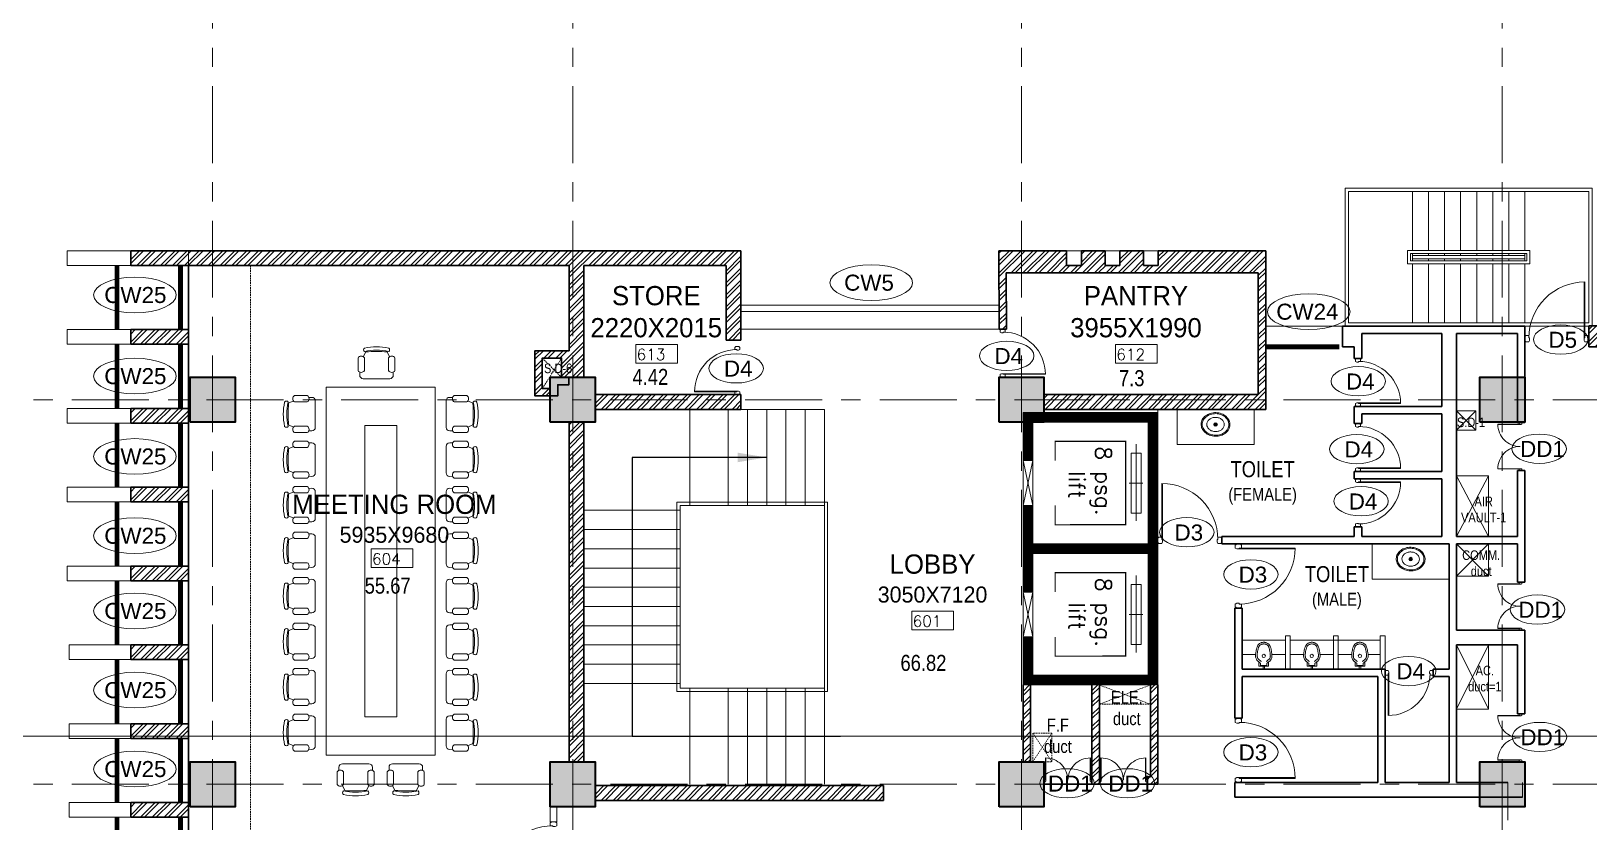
# Model space of a CAD drawing. Header units: millimetres. Extents: x 24487468 to 24959437, y -333213 to 842934.
# Drawn here: x 24725799 to 24750097, y 316038 to 328375 of the extents above; entities that cross this region are included whole.
import ezdxf

# ---------------------------------------------------------------- set-up
doc = ezdxf.new("R2010")
doc.units = ezdxf.units.MM
doc.header["$MEASUREMENT"] = 0
doc.linetypes.add('Centreline', pattern=[21, 12, -3, 3, -3])
doc.linetypes.add('DASHED2', pattern=[0.375, 0.25, -0.125])
doc.layers.get('0').update_dxf_attribs({"lineweight": 5})
for name, color, linetype, lineweight in [('A 0.13 dw', 175, 'Continuous', 5), ('A 0.13furniture', 30, 'Continuous', 0), ('A 0.13parapet partition', 32, 'Continuous', 13), ('A DW', 27, 'Continuous', 13), ('A-DIM', 155, 'Continuous', 9), ('AA-revised text', 52, 'Continuous', 9), ('AREA', 7, 'Continuous', 5), ('COLUMN', 12, 'Continuous', 40), ('D-DIM', 63, 'Continuous', 15), ('DIM', 183, 'Continuous', 5), ('Fixture', 181, 'Continuous', 9), ('furniture', 190, 'Continuous', 0), ('HACTH', 8, 'Continuous', 0), ('hatch', 9, 'Continuous', 0), ('p1 plan grid lck', 6, 'Continuous', 5), ('room number', 99, 'Continuous', 20), ('stair', 231, 'Continuous', 13), ('text', 7, 'Continuous', 15), ('TEXT ROOM', 3, 'Continuous', 15), ('wall', 53, 'Continuous', 15), ('Wall1', 37, 'Continuous', 30), ('WALL2', 4, 'Continuous', 15), ('win shutters', 140, 'Continuous', 25), ('WINDOWS', 4, 'Continuous', 9)]:
    doc.layers.add(name, color=color, linetype=linetype, lineweight=lineweight)
doc.styles.add('arial', font='times.ttf')
doc.styles.add('LABEL', font='arial.ttf', dxfattribs={"height": 18})
doc.styles.add('ordinary', font='arial.ttf')
doc.styles.add('ROMANS', font='romans__.ttf')
doc.styles.add('sansserif', font='sanss___.ttf')
doc.styles.add('Tahoma', font='technic_.ttf')
doc.dimstyles.new('DIM100', dxfattribs={"dimtxt": 300, "dimasz": 250, "dimexe": 100, "dimexo": 100, "dimgap": 150, "dimtad": 1, "dimdec": 0, "dimrnd": 5, "dimzin": 0, "dimdsep": 46, "dimtxsty": 'ROMANS', "dimblk": 'DOTSMALL', "dimcen": 0.09, "dimclrd": 256, "dimclre": 256, "dimclrt": 7, "dimadec": 0, "dimazin": 0, "dimtfac": 1, "dimtdec": 0, "dimtix": 1, "dimtofl": 0, "dimtmove": 1, "dimatfit": 3, "dimfxl": 100, "dimfxlon": 1, "dimtolj": 1, "dimtzin": 0, "dimarcsym": 0})

# ---------------------------------------------------------------- blocks, each defined once
blk = doc.blocks.new('column 350')
at = {"layer": 'COLUMN', "ltscale": 100}
h = blk.add_hatch(color=256, dxfattribs=at)
h.dxf.hatch_style = 1
h.paths.add_polyline_path([(1327.5, 1037.5), (627.5, 1037.5), (627.5, 337.5), (1327.5, 337.5)])
blk.add_lwpolyline([(627.5, 1037.5), (1327.5, 1037.5), (1327.5, 337.5), (627.5, 337.5)], close=True, dxfattribs=at)
blk = doc.blocks.new('_DotSmall')
at = {"color": 0, "linetype": 'ByBlock', "const_width": 0.5}
blk.add_lwpolyline([(-0.0625, 0, 1), (0.0625, 0, 1)], format="xyb", close=True, dxfattribs=at)
blk = doc.blocks.new('fdfsdf')
at = {"layer": 'D-DIM', "linetype": 'Continuous', "ltscale": 1000, "const_width": 150}
blk.add_lwpolyline([(942, 1688), (1617, 1688), (1617, -262), (-433, -262), (-433, 1688), (242, 1688)], dxfattribs=at)
at = {"layer": 'hatch'}
for p, q in [((1059, 0), (123, 0)), ((591, -107), (591, 109))]:
    blk.add_line(p, q, dxfattribs=at)
at = {"layer": 'WALL2'}
for p, q in [((123, 0), (0, 0)), ((1199, 0), (1059, 0))]:
    blk.add_line(p, q, dxfattribs=at)
at = {"layer": 'WALL2', "linetype": 'Continuous', "ltscale": 1000, "const_width": 20}
blk.add_lwpolyline([(242, 1263), (-58, 1263), (-58, 163), (1242, 163), (1242, 1263), (942, 1263)], dxfattribs=at)
at = {"layer": 'WALL2'}
blk.add_lwpolyline([(1059, -76), (123, -76), (123, 76), (1059, 76)], close=True, dxfattribs=at)
blk = doc.blocks.new('fewe')
at = {"layer": 'A DW', "ltscale": 1000}
for p, q in [((750, 1950), (1450, 2100)), ((750, 2100), (1450, 1950)), ((750, 2100), (1450, 2100)), ((1450, 1950), (750, 1950))]:
    blk.add_line(p, q, dxfattribs=at)
at = {"layer": 'D-DIM', "linetype": 'Continuous', "ltscale": 1000}
for points in [[(750, 1950), (750, 2100), (0, 2100), (0, 0), (2200, 0), (2200, 2100), (1450, 2100), (1450, 1950)], [(750, 1950), (150, 1950), (150, 150), (2050, 150), (2050, 1950), (1450, 1950)]]:
    blk.add_lwpolyline(points, dxfattribs=at)
at = {"layer": 'D-DIM', "linetype": 'Continuous'}
blk.add_blockref('fdfsdf', (508, 337), dxfattribs=at)
at = {"layer": 'AA-revised text', "ltscale": 1000, "insert": (1713, 720), "char_height": 250, "width": 1259.28, "attachment_point": 1, "rotation": 180, "style": 'sansserif'}
blk.add_mtext('\\pi40.354;{\\Fromans|c0;8 psg.\\P\\pi427.26;lift}', dxfattribs=at)
blk = doc.blocks.new('S')
at = {"layer": 'stair', "extrusion": (0, 0, -1), "xscale": -1, "zscale": -1, "rotation": 270.0000000800413}
for p in [(-19800978, -159842), (-19800978, -161892)]:
    blk.add_blockref('fewe', p, dxfattribs=at)
blk = doc.blocks.new('Door1000-flat-3')
at = {"layer": 'A 0.13 dw'}
for p, q in [((-38, 0), (-38, -12)), ((38, 0), (-38, 0)), ((-38, -12), (-50, -12)), ((-50, -12), (-50, -63)), ((-50, -63), (-25, -75)), ((-25, -75), (12, -75)), ((12, -75), (12, -63)), ((12, -63), (50, -63)), ((38, -12), (38, 0)), ((50, -12), (38, -12)), ((50, -63), (50, -12)), ((-50, -937), (-25, -925)), ((-50, -988), (-50, -937)), ((-25, -925), (12, -925)), ((12, -925), (12, -937)), ((12, -925), (886, -925)), ((12, -937), (50, -937)), ((12, -937), (886, -937)), ((50, -937), (50, -988)), ((-38, -988), (-50, -988)), ((-38, -1000), (-38, -988)), ((38, -1000), (-38, -1000)), ((50, -988), (38, -988)), ((38, -988), (38, -1000))]:
    blk.add_line(p, q, dxfattribs=at)
blk.add_lwpolyline([(886, -937), (886, -937, 0.414214), (12, -63)], format="xyb", dxfattribs=at)
blk = doc.blocks.new('URINAL-flat-2-flat-1')
at = {"layer": 'Fixture'}
for p, q in [((34889, -102468), (34850, -102468)), ((34850, -102492), (34889, -102492)), ((34898, -102606), (34898, -102366))]:
    blk.add_line(p, q, dxfattribs=at)
for points in [[(34803, -102431, 0.015307), (34788, -102408, 0.030235), (34770, -102387, 0.085356), (34740, -102364, 0.063817), (34717, -102355, 0.036492), (34698, -102352, 0.026744), (34678, -102352, 0.018274), (34658, -102353, 0.011125), (34636, -102356, 0.014084), (34600, -102362, 0.025138), (34565, -102370, 0.031939), (34540, -102380, 0.032616), (34523, -102389, 0.107254), (34494, -102415, 0.068619), (34485, -102434, 0.025503), (34482, -102447, 0.015887), (34479, -102459, 0.009468), (34476, -102479)], [(34803, -102528, -0.015299), (34787, -102551, -0.030229), (34770, -102572, -0.085355), (34740, -102595, -0.063823), (34717, -102604, -0.036496), (34698, -102607, -0.026747), (34678, -102607, -0.018276), (34657, -102606, -0.011126), (34636, -102603, -0.014084), (34600, -102597, -0.025138), (34565, -102589, -0.031939), (34540, -102579, -0.032616), (34523, -102570, -0.107254), (34494, -102543, -0.068619), (34485, -102524, -0.025503), (34482, -102512, -0.015887), (34479, -102499, -0.009468), (34476, -102479)], [(34777, -102444, 0.008503), (34763, -102422, 0.017924), (34752, -102408, 0.030377), (34741, -102396, 0.126288), (34715, -102381, 0.028405), (34706, -102379, 0.02339), (34696, -102377, 0.02717), (34679, -102377, 0.018325), (34660, -102378, 0.011123), (34640, -102380, 0.018446), (34598, -102387, 0.021502), (34573, -102394, 0.022313), (34555, -102400, 0.029677), (34540, -102407, 0.038753), (34528, -102415, 0.155552), (34509, -102442, 0.025477), (34506, -102452, 0.015887), (34504, -102463, 0.009489), (34501, -102482)], [(34777, -102515, -0.008503), (34762, -102537, -0.017924), (34752, -102551, -0.030377), (34741, -102563, -0.126288), (34715, -102578, -0.028405), (34706, -102580, -0.02339), (34696, -102582, -0.02717), (34679, -102582, -0.018325), (34660, -102581, -0.011123), (34640, -102579, -0.018446), (34598, -102571, -0.021502), (34573, -102565, -0.022313), (34555, -102559, -0.029677), (34540, -102552, -0.038753), (34528, -102543, -0.155552), (34509, -102516, -0.025477), (34506, -102507, -0.015887), (34504, -102495, -0.009489), (34501, -102476)]]:
    blk.add_lwpolyline(points, format="xyb", dxfattribs=at)
for points in [[(34786, -102405), (34850, -102405), (34850, -102555), (34785, -102555)], [(34803, -102431), (34839, -102431), (34839, -102528), (34803, -102528)]]:
    blk.add_lwpolyline(points, dxfattribs=at)
blk.add_circle((34690, -102479), 25.6, dxfattribs=at)
blk = doc.blocks.new('eg e-flat-1')
at = {"layer": 'Fixture'}
for p, q in [((-349, 195), (-349, -355)), ((851, 195), (851, -355)), ((269, -41), (232, -41)), ((251, -59), (251, -22)), ((851, -355), (-349, -355))]:
    blk.add_line(p, q, dxfattribs=at)
at = {"layer": 'Fixture', "linetype": 'Continuous'}
for points in [[(475, -48, 0.117634), (461, 21, 0.104469), (414, 84, 0.090016), (344, 126, 0.08192), (256, 144, 0.08192), (168, 132, 0.090016), (96, 95, 0.104469), (44, 35, 0.117634), (26, -33, 0.117634), (40, -102, 0.104469), (87, -166, 0.090016), (157, -207, 0.08192), (245, -225, 0.08192), (333, -213, 0.090016), (405, -176, 0.104469), (457, -116, 0.117634)], [(458, -44, 0.118622), (444, 19, 0.104678), (399, 76, 0.089562), (334, 113, 0.081185), (253, 128, 0.081185), (171, 116, 0.089562), (106, 80, 0.104678), (59, 25, 0.118622), (43, -38, 0.118622), (57, -100, 0.104678), (102, -157, 0.089562), (167, -194, 0.081185), (248, -209, 0.081185), (330, -197, 0.089562), (396, -162, 0.104678), (442, -106, 0.118622)], [(387, -42, 0.118283), (377, -1, 0.104607), (348, 37, 0.089718), (305, 61, 0.081436), (252, 70, 0.081436), (198, 62, 0.089718), (155, 39, 0.104607), (124, 2, 0.118283), (114, -39, 0.118283), (124, -80, 0.104607), (153, -118, 0.089718), (196, -142, 0.081436), (249, -152, 0.081436), (303, -143, 0.089718), (346, -120, 0.104607), (377, -83, 0.118283)]]:
    blk.add_lwpolyline(points, format="xyb", close=True, dxfattribs=at)
at = {"layer": 'Fixture'}
for radius in [27.6, 18.4]:
    blk.add_circle((251, -41), radius, dxfattribs=at)
blk = doc.blocks.new('md1')
at = {"layer": 'A 0.13 dw'}
for p, q in [((-924, 1799), (-936, 1799)), ((-936, 1799), (-936, 1748)), ((-936, 1748), (-911, 1736)), ((-924, 1811), (-924, 1799)), ((-848, 1811), (-924, 1811)), ((-911, 1736), (-874, 1736)), ((-874, 1736), (-874, 1748)), ((-874, 1748), (-836, 1748)), ((-874, 1748), (0, 1748)), ((-874, 1736), (0, 1736)), ((-848, 1799), (-848, 1811)), ((-836, 1799), (-848, 1799)), ((-836, 1748), (-836, 1799)), ((-936, 0), (-911, 12)), ((-936, -51), (-936, 0)), ((-911, 12), (-874, 12)), ((-874, 12), (-874, 0)), ((-874, 12), (0, 12)), ((-874, 0), (-836, 0)), ((-874, 0), (0, 0)), ((-836, 0), (-836, -51)), ((-924, -51), (-936, -51)), ((-924, -63), (-924, -51)), ((-848, -63), (-924, -63)), ((-836, -51), (-848, -51)), ((-848, -51), (-848, -63))]:
    blk.add_line(p, q, dxfattribs=at)
for points in [[(0, 1748), (0, 1748, -0.414214), (-874, 874)], [(0, 0), (0, 0, 0.414214), (-874, 874)]]:
    blk.add_lwpolyline(points, format="xyb", dxfattribs=at)
blk = doc.blocks.new('tiolet2')
at = {"ltscale": 100}
for p, q in [((-464, -320), (-464, -908)), ((-234, -550), (-234, -320))]:
    blk.add_line(p, q, dxfattribs=at)
at = {"layer": 'A 0.13parapet partition', "linetype": 'Continuous', "extrusion": (7.45024e-07, -7.45024e-07, 1)}
for p, q in [((-3934, 1445), (-3934, 1969, 0)), ((-3934, 1969, 0), (-3859, 1969, 0)), ((-3859, 1445, 0), (-3859, 1969, 0)), ((-3184, 1445, 0), (-3184, 1969, 0)), ((-3184, 1969, 0), (-3109, 1969, 0)), ((-3109, 1445, 0), (-3109, 1969, 0)), ((-2454, 1445, 0), (-2454, 1969, 0)), ((-2454, 1969, 0), (-2379, 1969, 0)), ((-2379, 1445, 0), (-2379, 1969, 0))]:
    blk.add_line(p, q, dxfattribs=at)
at = {"layer": 'Fixture', "extrusion": (7.45024e-07, -7.45024e-07, 1)}
for p, q in [((-4609, 1899, 0), (-3934, 1899, 0)), ((-3859, 1899, 0), (-2984, 1899, 0)), ((-3109, 1899, 0), (-2454, 1899, 0)), ((-4144, 1674, 0), (-3934, 1674, 0)), ((-3394, 1674, 0), (-3184, 1674, 0)), ((-2644, 1674, 0), (-2454, 1674, 0))]:
    blk.add_line(p, q, dxfattribs=at)
at = {"layer": 'Fixture', "extrusion": (-7.45024e-07, -7.45024e-07, 1)}
for p, q in [((-4399, 1674, 0), (-4610, 1674, 0)), ((-3649, 1674, 0), (-3860, 1674, 0)), ((-2899, 1674, 0), (-3110, 1674, 0))]:
    blk.add_line(p, q, dxfattribs=at)
at = {"layer": 'HACTH', "ltscale": 100}
for p, q in [((-964, 5175), (-1264, 5475)), ((-1264, 5175), (-964, 5475)), ((-964, 5475), (-1264, 5475)), ((-964, 5475), (-964, 5175)), ((-1264, 5175), (-964, 5175)), ((-764, 4462), (-1264, 4462)), ((-1264, 4462), (-764, 3515)), ((-1264, 3515), (-764, 4462)), ((-764, 4462), (-764, 3515)), ((-1264, 3400), (-764, 2900)), ((-1264, 2900), (-764, 3400)), ((-764, 3400), (-764, 2900)), ((-1264, 2900), (-764, 2900)), ((-764, 825), (-1264, 1825)), ((-1264, 825), (-764, 1825)), ((-764, 1825), (-764, 825)), ((-764, 825), (-1264, 825))]:
    blk.add_line(p, q, dxfattribs=at)
at = {"layer": 'hatch', "ltscale": 100}
blk.add_line((-464, -320), (-464, -550), dxfattribs=at)
at = {"layer": 'Wall1', "ltscale": 100}
for p, q in [((-3041, 6475), (-3041, 6800)), ((-3041, 6800), (-200, 6800)), ((-2744, 6685), (-2744, 6295)), ((-1494, 6685), (-2744, 6685)), ((-1494, 6685), (-1494, 5545)), ((-315, 6685), (-1264, 6685)), ((-1264, 6685), (-1264, 3515)), ((-315, 5295), (-315, 6685)), ((-200, 5295), (-200, 6800)), ((-3041, 6475), (-2976, 6475)), ((-3041, 6475), (-2859, 6475)), ((-2859, 6475), (-2859, 6295)), ((-2859, 6295), (-2744, 6295)), ((-1264, 5650), (-1264, 3520)), ((-2859, 5545), (-2859, 5280)), ((-1494, 5545), (-2859, 5545)), ((-2744, 5430), (-2744, 5280)), ((-1494, 5430), (-2744, 5430)), ((-1494, 5430), (-1494, 4530)), ((-2859, 5280), (-2744, 5280)), ((-200, 5295), (-315, 5295)), ((-2859, 4530), (-2859, 4415)), ((-2859, 4530), (-1494, 4530)), ((-2859, 4415), (-1494, 4415)), ((-1494, 4415), (-1494, 3515)), ((-315, 3515), (-315, 4545)), ((-200, 4545), (-315, 4545)), ((-200, 3400), (-200, 4545)), ((-2859, 3665), (-2859, 3515)), ((-2744, 3665), (-2859, 3665)), ((-2744, 3665), (-2744, 3515)), ((-4924, 3515), (-2859, 3515)), ((-4924, 3515), (-4924, 3400)), ((-2744, 3515), (-1494, 3515)), ((-1264, 3515), (-1079, 3515)), ((-1164, 3515), (-315, 3515)), ((-200, 2805), (-200, 3405)), ((-4924, 3400), (-1379, 3400)), ((-1379, 3400), (-1379, 1445)), ((-1264, 3400), (-1264, 2055)), ((-1264, 3400), (-315, 3400)), ((-1264, 3400), (-1079, 3400)), ((-1264, 3290), (-1264, 2055)), ((-1164, 3400), (-315, 3400)), ((-315, 2805), (-315, 3400)), ((-200, 2805), (-315, 2805)), ((-4724, 680), (-4724, 2400)), ((-4609, 2400), (-4724, 2400)), ((-4609, 1445), (-4609, 2400)), ((-200, 2055), (-1264, 2055)), ((-200, 2055), (-1264, 2055)), ((-200, 750), (-200, 2055)), ((-1264, 1825), (-1264, -320)), ((-315, 1825), (-1264, 1825)), ((-315, 750), (-315, 1825)), ((-4609, 1445), (-2379, 1445)), ((-4609, 680), (-4609, 1330)), ((-4609, 1330), (-2494, 1330)), ((-2494, -320), (-2494, 1330)), ((-2379, 1445), (-2379, -320)), ((-2379, -320), (-2379, 1295)), ((-1629, 1445), (-1379, 1445)), ((-1629, 1330), (-1629, 1445)), ((-1629, 1330), (-1379, 1330)), ((-1379, 1330), (-1379, -320)), ((-200, 750), (-315, 750)), ((-4609, 680), (-4724, 680)), ((-4724, -320), (-4724, -550)), ((-2494, -320), (-4724, -320)), ((-1379, -320), (-2379, -320)), ((-464, -320), (-1264, -320)), ((-234, -550), (-4724, -550))]:
    blk.add_line(p, q, dxfattribs=at)
at = {"layer": 'A 0.13 dw', "xscale": 0.7499724901504649, "yscale": 0.7499724901504649, "zscale": 0.7499724901504649}
for p in [(-2802, 6295), (-2802, 5280)]:
    blk.add_blockref('Door1000-flat-3', p, dxfattribs=at)
at = {"layer": 'A 0.13 dw', "yscale": 0.7499724901504649, "zscale": 0.7499724901504649}
for p, xscale, rotation in [((-2802, 3665), -0.7499724901504649, 180), ((-1629, 1388), 0.7499724901504649, 270)]:
    blk.add_blockref('Door1000-flat-3', p, dxfattribs=dict(at, xscale=xscale, rotation=rotation))
at = {"layer": 'A 0.13 dw', "xscale": -1}
for p, rotation in [((-4924, 3458), 270), ((-4666, 2400), 180)]:
    blk.add_blockref('Door1000-flat-3', p, dxfattribs=dict(at, rotation=rotation))
at = {"layer": 'A 0.13 dw'}
blk.add_blockref('Door1000-flat-3', (-4666, 680), dxfattribs=at)
at = {"layer": 'Fixture', "extrusion": (7.45024e-07, -7.45024e-07, 1), "xscale": -1, "rotation": 89.99999733613608}
for p in [(-106751, 36343, 0), (-106001, 36343, 0), (-105251, 36343, 0)]:
    blk.add_blockref('URINAL-flat-2-flat-1', p, dxfattribs=at)
at = {"layer": 'wall'}
for p in [(-5274, 5305), (-2230, 3205)]:
    blk.add_blockref('eg e-flat-1', p, dxfattribs=at)
at = {"layer": 'WALL2', "xscale": -0.4001994771859112, "yscale": 0.4001994771859112, "zscale": 0.4001994771859112}
blk.add_blockref('md1', (-622, 4570), dxfattribs=at)
at = {"layer": 'WALL2', "xscale": 0.4001994771859112, "yscale": 0.4001994771859112, "zscale": 0.4001994771859112, "rotation": 180}
for p in [(-622, 2780), (-622, 725)]:
    blk.add_blockref('md1', p, dxfattribs=at)
at = {"layer": 'text', "attachment_point": 2, "style": 'LABEL'}
for s, insert, char_height, width in [('\\pi-450,l600,t600;{\\fTechnic|b0|i0|c2|p2; S.D-1}', (-1137, 5373), 150, 4499.81), ('{\\fTechnic|b0|i0|c2|p2;TOILET\\P\\H0.8x;(FEMALE)}', (-4289, 4692), 250, 5130.9), ('\\pi-450,l600,t600;{\\fTechnic|b0|i0|c2|p2;AIR \\PVAULT-1}', (-916, 4139), 150, 4499.81), ('\\pi-450,l600,t600;{\\fTechnic|b0|i0|c2|p2;COMM.\\Pduct}', (-955, 3300), 150, 4499.81), ('{\\fTechnic|b0|i0|c2|p2;TOILET\\P\\H0.8x;(MALE)}', (-3130, 3055), 250, 5990.03), ('\\pi-450,l600,t600;{\\fTechnic|b0|i0|c2|p2;AC.\\Pduct=1}', (-898, 1500), 150, 4499.81)]:
    blk.add_mtext(s, dxfattribs=dict(at, insert=insert, char_height=char_height, width=width))
blk = doc.blocks.new('SEC')
at = {"layer": 'HACTH', "ltscale": 100}
for points in [[(-25663, 0), (-60348, 0), (-60348, 3449), (-59923, 2854)], [(-34685, 0), (0, 0), (0, 3449), (-425, 2854)]]:
    blk.add_lwpolyline(points, dxfattribs=at)
blk = doc.blocks.new('*U36')
at = {"layer": 'room number'}
blk.add_lwpolyline([(46, 40), (46, 240), (491, 240), (491, 40)], close=True, dxfattribs=at)
at = {"layer": 'room number', "style": 'ROMANS'}
blk.add_attdef('ROOM_NUM', (53, 73), '', height=120, dxfattribs=at)
blk = doc.blocks.new('EEXIT')
at = {"layer": 'WINDOWS', "lineweight": 0}
for p, q in [((0, 4581), (-2150, 4581)), ((-2150, 4581), (-2150, 2781)), ((-50, 4531), (-2100, 4531)), ((-2100, 4531), (-2100, 2753)), ((-2100, 4531), (-1180, 4531)), ((-50, 4531), (-50, 2781)), ((0, 4581), (0, 2753)), ((-2100, 3531), (-1180, 3531)), ((-1180, 3611), (-1180, 1700)), ((-1180, 3611), (-970, 3611)), ((-1130, 3561), (-1130, 1750)), ((-1130, 3561), (-1020, 3561)), ((-1130, 3531), (-1020, 3531)), ((-1100, 3531), (-1100, 1781)), ((-1050, 3531), (-1050, 1781)), ((-1020, 3561), (-1020, 1750)), ((-970, 3611), (-970, 1700)), ((-970, 3531), (-50, 3531)), ((-2100, 3281), (-1180, 3281)), ((-1130, 3281), (-1100, 3281)), ((-1050, 3281), (-1020, 3281)), ((-970, 3281), (-50, 3281)), ((-2100, 3031), (-1180, 3031)), ((-1130, 3031), (-1100, 3031)), ((-1050, 3031), (-1020, 3031)), ((-970, 3031), (-50, 3031)), ((-2150, 2781), (-2150, 731)), ((-2100, 2781), (-1180, 2781)), ((-2100, 2753), (-2100, 781)), ((-1130, 2781), (-1100, 2781)), ((-1050, 2781), (-1020, 2781)), ((-970, 2781), (-50, 2781)), ((-50, 2781), (-50, 781)), ((0, 2753), (0, 731)), ((-2100, 2531), (-1180, 2531)), ((-1130, 2531), (-1100, 2531)), ((-1050, 2531), (-1020, 2531)), ((-970, 2531), (-50, 2531)), ((-2100, 2281), (-1180, 2281)), ((-1130, 2281), (-1100, 2281)), ((-1050, 2281), (-1020, 2281)), ((-970, 2281), (-50, 2281)), ((-2100, 2031), (-1180, 2031)), ((-1130, 2031), (-1100, 2031)), ((-1050, 2031), (-1020, 2031)), ((-970, 2031), (-50, 2031)), ((-2100, 1781), (-1180, 1781)), ((-1020, 1781), (-1130, 1781)), ((-1020, 1750), (-1130, 1750)), ((-1050, 1781), (-1020, 1781)), ((-970, 1781), (-50, 1781)), ((-970, 1700), (-1180, 1700)), ((0, 731), (-2150, 731)), ((-2100, 781), (-1180, 781)), ((-50, 781), (-2100, 781))]:
    blk.add_line(p, q, dxfattribs=at)
blk = doc.blocks.new('CHAIR')
at = {"layer": 'furniture'}
for p, q in [((-125.8345, 288.42275), (-323.8345, 288.42275)), ((-55.80025, 261.63225), (-102.37975, 260.26275)), ((-340.23825, 204.70725), (-416.878, 168.3055)), ((-340.23825, 204.70725), (-340.23825, 204.70725)), ((-323.8345, 189.42275), (-125.8345, 189.42275)), ((0, -207.218), (0, 207.218)), ((-416.73775, -168.38525), (-341.20075, -206.0795)), ((-323.8345, -189.42275), (-125.8345, -189.42275)), ((-125.8345, -288.42275), (-323.8345, -288.42275)), ((-55.80025, -261.635), (-102.37975, -260.2655))]:
    blk.add_line(p, q, dxfattribs=at)
for centre, radius, start, end in [((-293.029, 238.92275), 58.30297, 121.895319998, 238.104699994), ((-156.63175, 238.92275), 58.29827, 301.887899999, 58.112100001), ((-53.74875, 207.91925), 53.75252, 359.252000001, 92.186765001), ((385.48675, 0.84425), 884.73055, 167.602120001, 192.397899996), ((-451.11275, 172.04275), 33.28515, 34.290200006, 145.709770002), ((440.48675, 0.84425), 884.73055, 167.602120001, 192.397899996), ((1661.72875, 0.8415), 2085.3437, 175.393880003, 184.654689996), ((-451.11275, -170.35425), 33.2857, 214.291599999, 325.708400001), ((-293.029, -238.92275), 58.30297, 121.895319998, 238.104699994), ((-156.63175, -238.92275), 58.2983, 301.887899999, 58.112100001), ((-53.74875, -207.922), 53.75285, 267.813599999, 0.747999999)]:
    blk.add_arc(centre, radius, start, end, dxfattribs=at)
blk = doc.blocks.new('meeting table')
at = {"layer": 'furniture'}
for p, q in [((-5144, 1700), (-600, 1700)), ((-5144, 1100), (-600, 1100)), ((-5144, 1100), (-5144, 600)), ((-600, 1100), (-600, 600)), ((-5144, 600), (-600, 600)), ((-5144, 0), (-600, 0))]:
    blk.add_line(p, q, dxfattribs=at)
blk.add_lwpolyline([(0, 1700), (0, 0), (-5744, 0), (-5744, 1700)], close=True, dxfattribs=at)
at = {"layer": 'A 0.13furniture'}
for p, rotation in [((-5323, 1870), 270), ((-4614, 1870), 270), ((-4613, 1870), 270), ((-3904, 1870), 270), ((-3194, 1870), 270), ((-2484, 1870), 270), ((-1774, 1870), 270), ((-1064, 1870), 270), ((-354, 1870), 270), ((132, 459), 180)]:
    blk.add_blockref('CHAIR', p, dxfattribs=dict(at, rotation=rotation))
at = {"layer": 'A 0.13furniture', "xscale": -1}
blk.add_blockref('CHAIR', (132, 1241), dxfattribs=at)
at = {"layer": 'A 0.13furniture'}
blk.add_blockref('CHAIR', (-5876, 784), dxfattribs=at)
at = {"layer": 'A 0.13furniture', "xscale": -1, "rotation": 270}
for p in [(-5323, -170), (-4614, -170), (-4613, -170), (-3904, -170), (-3194, -170), (-2484, -170), (-1774, -170), (-1064, -170), (-354, -170)]:
    blk.add_blockref('CHAIR', p, dxfattribs=at)

msp = doc.modelspace()

# ---------------------------------------------------------------- hatches: boundary and pattern name
at = {"layer": 'hatch', "ltscale": 100}
h = msp.add_hatch(dxfattribs=at)
h.set_pattern_fill('ANSI32', color=256, scale=350)
h.set_pattern_definition([(45, (24732112.53, 323816), (-92.8078, 92.8078), []), (45, (24732174.4, 323816), (-92.8078, 92.8078), [])])
h.paths.add_polyline_path([(24736871.1, 324948.5), (24727353.9, 324948.5), (24727353.9, 324718.5), (24734192.2, 324718.5), (24734192.2, 323388.5), (24733655.9, 323388.5), (24733657.4, 322683.5), (24733897.2, 322683.5), (24733897.2, 322798.5), (24733772.2, 322798.5), (24733771.1, 323273.5), (24734073.1, 323273.5), (24734073.1, 322973.5), (24734422.2, 322973.5), (24734422.2, 324718.5), (24736641.1, 324718.5), (24736641.1, 323553.5), (24736871.1, 323553.5)])
h = msp.add_hatch(dxfattribs=at)
h.set_pattern_fill('ANSI32', color=256, scale=350)
h.set_pattern_definition([(45, (24742975.59, 323711), (-92.808, 92.808), []), (45, (24743037.46, 323711), (-92.808, 92.808), [])])
h.paths.add_polyline_path([(24741951.1, 324948.5), (24740895.1, 324948.5), (24740896.1, 323726), (24741010.7, 323726), (24741010.2, 324603.5), (24744941.1, 324603.5), (24744941.1, 322703.5), (24741597.2, 322703.5), (24741597.2, 322473.5), (24745056.1, 322473.5), (24745056.1, 324948.5), (24743381.1, 324948.5), (24743381.1, 324718.5), (24743151.1, 324718.5), (24743151.1, 324948.5), (24742781.1, 324948.5), (24742781.1, 324718.5), (24742551.1, 324718.5), (24742551.1, 324948.5), (24742181.1, 324948.5), (24742181.1, 324718.5), (24741951.1, 324718.5)])
h = msp.add_hatch(dxfattribs=at)
h.set_pattern_fill('ANSI32', color=256, scale=350)
h.set_pattern_definition([(45, (24727804.23, 323603.5), (-92.808, 92.808), []), (45, (24727866.1, 323603.5), (-92.808, 92.808), [])])
h.paths.add_polyline_path([(24728254.5, 323718.5), (24727353.9, 323718.5), (24727353.9, 323488.5), (24728254.5, 323488.5)])
h = msp.add_hatch(dxfattribs=at)
h.set_pattern_fill('ANSI32', color=256, scale=350)
h.set_pattern_definition([(45, (24750359.19, 323610.69), (-92.81, 92.81), []), (45, (24750421.06, 323610.69), (-92.81, 92.81), [])])
h.paths.add_polyline_path([(24750621.7, 323778.4), (24750096.7, 323778.4), (24750096.7, 323448.4), (24750621.7, 323448.4)])
h = msp.add_hatch(dxfattribs=at)
h.set_pattern_fill('ANSI32', color=256, scale=350)
h.set_pattern_definition([(45, (24735734.14, 322588.5), (-92.808, 92.808), []), (45, (24735796.02, 322588.5), (-92.808, 92.808), [])])
h.paths.add_polyline_path([(24736871.1, 322703.5), (24734597.2, 322703.5), (24734597.2, 322473.5), (24736871.1, 322473.5)])
h = msp.add_hatch(dxfattribs=at)
h.set_pattern_fill('ANSI32', color=256, scale=350)
h.set_pattern_definition([(45, (24727804.23, 322373.5), (-92.808, 92.808), []), (45, (24727866.1, 322373.5), (-92.808, 92.808), [])])
h.paths.add_polyline_path([(24728254.5, 322488.5), (24727353.9, 322488.5), (24727353.9, 322258.5), (24728254.5, 322258.5)])
h = msp.add_hatch(dxfattribs=at)
h.set_pattern_fill('ANSI32', color=256, scale=350)
h.set_pattern_definition([(45, (24734307.17, 319623.5), (-92.808, 92.808), []), (45, (24734369.04, 319623.5), (-92.808, 92.808), [])])
h.paths.add_polyline_path([(24734422.2, 322273.5), (24734192.2, 322273.5), (24734192.2, 316973.5), (24734422.2, 316973.5)])
h = msp.add_hatch(dxfattribs=at)
h.set_pattern_fill('ANSI32', color=256, scale=350)
h.set_pattern_definition([(45, (24727804.23, 321143.5), (-92.808, 92.808), []), (45, (24727866.1, 321143.5), (-92.808, 92.808), [])])
h.paths.add_polyline_path([(24728254.5, 321258.5), (24727353.9, 321258.5), (24727353.9, 321028.5), (24728254.5, 321028.5)])
h = msp.add_hatch(dxfattribs=at)
h.set_pattern_fill('ANSI32', color=256, scale=350)
h.set_pattern_definition([(45, (24727804.23, 319913.5), (-92.808, 92.808), []), (45, (24727866.1, 319913.5), (-92.808, 92.808), [])])
h.paths.add_polyline_path([(24728254.5, 320028.5), (24727353.9, 320028.5), (24727353.9, 319798.5), (24728254.5, 319798.5)])
h = msp.add_hatch(dxfattribs=at)
h.set_pattern_fill('ANSI32', color=256, scale=350)
h.set_pattern_definition([(45, (24727804.23, 318683.5), (-92.808, 92.808), []), (45, (24727866.1, 318683.5), (-92.808, 92.808), [])])
h.paths.add_polyline_path([(24728254.5, 318798.5), (24727353.9, 318798.5), (24727353.9, 318568.5), (24728254.5, 318568.5)])
h = msp.add_hatch(dxfattribs=at)
h.set_pattern_fill('ANSI32', color=256, scale=350)
h.set_pattern_definition([(45, (24741330.2, 317573.5), (-92.808, 92.808), []), (45, (24741392.07, 317573.5), (-92.808, 92.808), [])])
h.paths.add_polyline_path([(24741387.7, 318173.5), (24741272.7, 318173.5), (24741272.7, 316973.5), (24741387.7, 316973.5)])
h = msp.add_hatch(dxfattribs=at)
h.set_pattern_fill('ANSI32', color=256, scale=350)
h.set_pattern_definition([(45, (24742404.14, 317398.5), (-92.808, 92.808), []), (45, (24742466.02, 317398.5), (-92.808, 92.808), [])])
h.paths.add_polyline_path([(24742461.6, 318173.5), (24742346.6, 318173.5), (24742346.6, 316623.5), (24742461.6, 316623.5)])
h = msp.add_hatch(dxfattribs=at)
h.set_pattern_fill('ANSI32', color=256, scale=350)
h.set_pattern_definition([(45, (24743292.17, 317398.5), (-92.808, 92.808), []), (45, (24743354.04, 317398.5), (-92.808, 92.808), [])])
h.paths.add_polyline_path([(24743372.7, 318173.5), (24743257.7, 318173.5), (24743257.7, 316738.5), (24743211.6, 316738.5), (24743211.6, 316623.5), (24743372.7, 316623.5)])
h = msp.add_hatch(dxfattribs=at)
h.set_pattern_fill('ANSI32', color=256, scale=350)
h.set_pattern_definition([(45, (24727804.23, 317453.5), (-92.808, 92.808), []), (45, (24727866.1, 317453.5), (-92.808, 92.808), [])])
h.paths.add_polyline_path([(24728254.5, 317568.5), (24727353.9, 317568.5), (24727353.9, 317338.5), (24728254.5, 317338.5)])
h = msp.add_hatch(dxfattribs=at)
h.set_pattern_fill('ANSI32', color=256, scale=350)
h.set_pattern_definition([(45, (24736846.64, 316488.5), (-92.808, 92.808), []), (45, (24736908.52, 316488.5), (-92.808, 92.808), [])])
h.paths.add_polyline_path([(24739096.6, 316603.5), (24734596.6, 316603.5), (24734596.6, 316373.5), (24739096.6, 316373.5)])
h = msp.add_hatch(dxfattribs=at)
h.set_pattern_fill('ANSI32', color=256, scale=350)
h.set_pattern_definition([(45, (24727804.23, 316223.5), (-92.808, 92.808), []), (45, (24727866.1, 316223.5), (-92.808, 92.808), [])])
h.paths.add_polyline_path([(24728254.5, 316338.5), (24727353.9, 316338.5), (24727353.9, 316108.5), (24728254.5, 316108.5)])

# ---------------------------------------------------------------- linework, layer by layer
at = {"ltscale": 100}
msp.add_lwpolyline([(24728254.7, 324948.5), (24728241.1, 312648.5), (24727347.2, 312648.5), (24727360.7, 308298.5), (24736871.1, 308298.5), (24736871.1, 309478.5), (24740896.1, 309478.5), (24740896.1, 308298.5), (24745173.5, 308298.5), (24745175.6, 309773.4), (24756046.6, 309773.4), (24756046.6, 323773), (24745056.1, 323778.5), (24745056.1, 324948.5), (24740895.1, 324948.5), (24740895.1, 323726), (24736871.1, 323726), (24736871.1, 324948.5), (24728254.7, 324948.5)], dxfattribs=at)
at = {"layer": 'A-DIM', "ltscale": 100}
for p, q in [((24736072.2, 320973.5), (24736072.2, 322473.5)), ((24736672.2, 320973.5), (24736672.2, 322473.5)), ((24736871.1, 322473.5), (24738172.2, 322473.5)), ((24736972.2, 320973.5), (24736972.2, 322473.5)), ((24737272.2, 320973.5), (24737272.2, 322473.5)), ((24737572.2, 320973.5), (24737572.2, 322473.5)), ((24737872.2, 320973.5), (24737872.2, 322473.5)), ((24738172.2, 320973.5), (24738172.2, 322473.5)), ((24735922.2, 320973.5), (24738172.2, 320973.5)), ((24735922.2, 320898.5), (24734422.2, 320898.5)), ((24735922.2, 320598.5), (24734422.2, 320598.5)), ((24735922.2, 320298.5), (24734422.2, 320298.5)), ((24735922.2, 319998.5), (24734422.2, 319998.5)), ((24735922.2, 319698.5), (24734422.2, 319698.5)), ((24735922.2, 319398.5), (24734422.2, 319398.5)), ((24735922.2, 319098.5), (24734422.2, 319098.5)), ((24735922.2, 318798.5), (24734422.2, 318798.5)), ((24735922.2, 318498.5), (24734422.2, 318498.5)), ((24735922.2, 318198.5), (24734422.2, 318198.5)), ((24736072.2, 318123.5), (24736072.2, 316623.5)), ((24736672.2, 318123.5), (24736672.2, 316623.5)), ((24736972.2, 318123.5), (24736972.2, 316623.5)), ((24737272.2, 318123.5), (24737272.2, 316623.5)), ((24737572.2, 318123.5), (24737572.2, 316623.5)), ((24737872.2, 318123.5), (24737872.2, 316623.5)), ((24738172.2, 318123.5), (24738172.2, 316623.5)), ((24735172.2, 317368), (24738422.8, 317368))]:
    msp.add_line(p, q, dxfattribs=at)
for points in [[(24738222.2, 318073.5), (24735872.2, 318073.5), (24735872.2, 321023.5), (24738222.2, 321023.5)], [(24738172.2, 318123.5), (24735922.2, 318123.5), (24735922.2, 320973.5), (24738172.2, 320973.5)]]:
    msp.add_lwpolyline(points, close=True, dxfattribs=at)
at = {"layer": 'furniture', "ltscale": 100}
msp.add_line((24743372.7, 322473.5), (24743372.7, 321923.5), dxfattribs=at)
at = {"layer": 'HACTH', "linetype": 'DASHED2', "ltscale": 100}
for p, q in [((24729219.6, 324718.5), (24729219.6, 308413.5)), ((24733771.1, 323273.5), (24734073.1, 322973.5)), ((24733772.2, 322798.5), (24734073.1, 323273.5)), ((24742461.6, 318173.5), (24743257.7, 317873.5)), ((24742461.6, 317873.5), (24743257.7, 318173.5)), ((24742461.6, 317873.5), (24743257.7, 317873.5)), ((24741722.7, 316973.5), (24741422.7, 317423.5)), ((24741422.7, 316973.5), (24741722.7, 317423.5)), ((24741722.7, 317423.5), (24741422.7, 317423.5)), ((24741422.7, 317423.5), (24741422.7, 316973.5)), ((24741722.7, 317423.5), (24741722.7, 316973.5)), ((24741422.7, 316973.5), (24741722.7, 316973.5))]:
    msp.add_line(p, q, dxfattribs=at)
at = {"layer": 'p1 plan grid lck', "linetype": 'Centreline', "ltscale": 100}
for p, q in [((24728630, 340116.4), (24728630, 293269.4)), ((24734247.2, 340116.4), (24734247.2, 293269.4)), ((24741247.2, 340116.4), (24741247.2, 293269.4)), ((24748747.2, 340116.4), (24748747.2, 293269.4)), ((24709636.3, 322623.5), (24762026.1, 322623.5)), ((24709635.8, 316623.5), (24762025.5, 316623.5))]:
    msp.add_line(p, q, dxfattribs=at)
at = {"layer": 'text', "ltscale": 100}
for centre, major_axis, ratio in [((24738904, 324450.2), (-645.2, 0), 0.4312913), ((24727417.8, 324258), (-645.2, 0), 0.4312913), ((24745727.7, 323997.2), (-645.2, 0), 0.4312913), ((24749658.3, 323562.5), (-424.8, 0), 0.5372842), ((24741017.1, 323308.4), (-424.8, 0), 0.5372842), ((24727417.8, 322992.1), (-645.2, 0), 0.4312913), ((24736797.1, 323113.2), (-424.8, 0), 0.5372842), ((24746500.7, 322911.5), (-424.8, 0), 0.5372842), ((24727417.8, 321738.5), (-645.2, 0), 0.4312913), ((24746477.3, 321852.3), (-424.8, 0), 0.5372842), ((24749322.3, 321859), (-424.8, 0), 0.5372842), ((24746543.8, 321039.4), (-424.8, 0), 0.5372842), ((24727417.8, 320501.6), (-645.2, 0), 0.4312913), ((24743825.8, 320555.7), (-424.8, 0), 0.5372842), ((24744825.3, 319898.9), (-424.8, 0), 0.5372842), ((24727417.8, 319328), (-645.2, 0), 0.4312913), ((24749295, 319350.1), (-424.8, 0), 0.5372842), ((24747286, 318390.9), (-424.8, 0), 0.5372842), ((24727417.8, 318093.1), (-645.2, 0), 0.4312913), ((24749327.3, 317362), (-424.8, 0), 0.5372842), ((24744825.3, 317124.7), (-424.8, 0), 0.5372842), ((24727417.8, 316861.9), (-645.2, 0), 0.4312913), ((24741957.8, 316639.3), (-424.8, 0), 0.5372842), ((24742898.6, 316639.3), (-424.8, 0), 0.5372842)]:
    msp.add_ellipse(centre, major_axis=major_axis, ratio=ratio, dxfattribs=at)
at = {"layer": 'wall', "ltscale": 100}
for p, q in [((24726362.5, 324948.5), (24727353.9, 324948.5)), ((24726362.5, 324718.5), (24726362.5, 324948.5)), ((24726362.5, 324718.5), (24727353.9, 324718.5)), ((24736871.1, 324098.5), (24740895.1, 324098.5)), ((24736871.1, 323998.5), (24740895.1, 323998.5)), ((24727353.9, 323718.5), (24726362.5, 323718.5)), ((24726362.5, 323488.5), (24726362.5, 323718.5)), ((24755621.1, 323773), (24745056.1, 323773)), ((24727353.9, 323488.5), (24726362.5, 323488.5)), ((24727353.9, 322488.5), (24726362.5, 322488.5)), ((24726362.5, 322258.5), (24726362.5, 322488.5)), ((24727353.9, 322258.5), (24726362.5, 322258.5)), ((24727353.9, 321258.5), (24726362.5, 321258.5)), ((24726362.5, 321028.5), (24726362.5, 321258.5)), ((24727353.9, 321028.5), (24726362.5, 321028.5)), ((24727353.9, 320028.5), (24726362.5, 320028.5)), ((24726362.5, 319798.5), (24726362.5, 320028.5)), ((24727353.9, 319798.5), (24726362.5, 319798.5)), ((24727353.9, 318798.5), (24726390.4, 318798.5)), ((24726390.4, 318568.5), (24726390.4, 318798.5)), ((24727353.9, 318568.5), (24726390.4, 318568.5)), ((24727353.9, 317568.5), (24726390.4, 317568.5)), ((24726390.4, 317338.5), (24726390.4, 317568.5)), ((24727353.9, 317338.5), (24726390.4, 317338.5)), ((24727353.9, 316338.5), (24726390.4, 316338.5)), ((24726390.4, 316108.5), (24726390.4, 316338.5)), ((24727353.9, 316108.5), (24726390.4, 316108.5))]:
    msp.add_line(p, q, dxfattribs=at)
at = {"layer": 'Wall1', "ltscale": 100}
for p, q in [((24736871.1, 324948.5), (24727353.9, 324948.5)), ((24727353.9, 324718.5), (24727353.9, 324948.5)), ((24729127.9, 324948.5), (24736871.1, 324948.5)), ((24736871.1, 324948.5), (24736871.1, 323553.5)), ((24740895.1, 324948.5), (24740896.1, 323726)), ((24741951.1, 324948.5), (24740895.1, 324948.5)), ((24741951.1, 324718.5), (24741951.1, 324948.5)), ((24742551.1, 324948.5), (24742181.1, 324948.5)), ((24742181.1, 324718.5), (24742181.1, 324948.5)), ((24742551.1, 324718.5), (24742551.1, 324948.5)), ((24742781.1, 324718.5), (24742781.1, 324948.5)), ((24743151.1, 324948.5), (24742781.1, 324948.5)), ((24743151.1, 324718.5), (24743151.1, 324948.5)), ((24743381.1, 324718.5), (24743381.1, 324948.5)), ((24745056.1, 324948.5), (24743381.1, 324948.5)), ((24745056.1, 324948.5), (24745056.1, 322473.5)), ((24727353.9, 324718.5), (24734192.2, 324718.5)), ((24728255, 312648.5), (24728254.5, 324718.5)), ((24734192.2, 323388.5), (24734192.2, 324718.5)), ((24734422.2, 322973.5), (24734422.2, 324718.5)), ((24734422.2, 324718.5), (24736641.1, 324718.5)), ((24736641.1, 324718.5), (24736641.1, 323553.5)), ((24742181.1, 324718.5), (24741951.1, 324718.5)), ((24742781.1, 324718.5), (24742551.1, 324718.5)), ((24743381.1, 324718.5), (24743151.1, 324718.5)), ((24741010.2, 324603.5), (24741010.7, 323726)), ((24744941.1, 324603.5), (24741010.2, 324603.5)), ((24744941.1, 324603.5), (24744941.1, 322703.5)), ((24728255, 323718.5), (24727353.9, 323718.5)), ((24727353.9, 323488.5), (24727353.9, 323718.5)), ((24740896.1, 323726), (24741010.7, 323726)), ((24750096.7, 323778.4), (24750096.7, 323448.4)), ((24750096.7, 323778.4), (24750621.7, 323778.4)), ((24728255, 323488.5), (24727353.9, 323488.5)), ((24736871.1, 323553.5), (24736641.1, 323553.5)), ((24750621.7, 323448.4), (24750096.7, 323448.4)), ((24736871.1, 322703.5), (24734597.2, 322703.5)), ((24736871.1, 322703.5), (24736871.1, 322473.5)), ((24741597.2, 322703.5), (24744941.1, 322703.5)), ((24728255, 322488.5), (24727353.9, 322488.5)), ((24727353.9, 322258.5), (24727353.9, 322488.5)), ((24736871.1, 322473.5), (24734597.2, 322473.5)), ((24741597.2, 322473.5), (24745056.1, 322473.5)), ((24728255, 322258.5), (24727353.9, 322258.5)), ((24734192.2, 316973.5), (24734192.2, 322273.5)), ((24734422.2, 316973.5), (24734422.2, 322273.5)), ((24728255, 321258.5), (24727353.9, 321258.5)), ((24727353.9, 321028.5), (24727353.9, 321258.5)), ((24728255, 321028.5), (24727353.9, 321028.5)), ((24728255, 320028.5), (24727353.9, 320028.5)), ((24727353.9, 319798.5), (24727353.9, 320028.5)), ((24728255, 319798.5), (24727353.9, 319798.5)), ((24728255, 318798.5), (24727353.9, 318798.5)), ((24727353.9, 318568.5), (24727353.9, 318798.5)), ((24728255, 318568.5), (24727353.9, 318568.5)), ((24741272.7, 318173.5), (24741272.7, 316973.5)), ((24741387.7, 318173.5), (24741387.7, 316973.5)), ((24742346.6, 318173.5), (24742346.6, 316623.5)), ((24742461.6, 318173.5), (24742461.6, 316623.5)), ((24743257.7, 318173.5), (24743257.7, 316738.5)), ((24743372.7, 318173.5), (24743372.7, 316623.5)), ((24728255, 317568.5), (24727353.9, 317568.5)), ((24727353.9, 317338.5), (24727353.9, 317568.5)), ((24728255, 317338.5), (24727353.9, 317338.5)), ((24739096.6, 316603.5), (24734596.6, 316603.5)), ((24739096.6, 316603.5), (24739096.6, 316373.5)), ((24741596.6, 316623.5), (24743372.7, 316623.5)), ((24743211.6, 316738.5), (24743257.7, 316738.5)), ((24743211.6, 316738.5), (24743211.6, 316623.5)), ((24739096.6, 316373.5), (24734596.6, 316373.5)), ((24728255, 316338.5), (24727353.9, 316338.5)), ((24727353.9, 316108.5), (24727353.9, 316338.5)), ((24728255, 316108.5), (24727353.9, 316108.5))]:
    msp.add_line(p, q, dxfattribs=at)
for points in [[(24734192.2, 323388.5), (24733655.9, 323388.5), (24733657.4, 322683.5), (24734012.2, 322683.5), (24734012.2, 322858.5), (24734188.1, 322858.5), (24734188.1, 322973.5)], [(24733897.2, 322798.5), (24733897.2, 322973.5), (24734073.1, 322973.5), (24734073.1, 323273.5), (24733771.1, 323273.5), (24733772.2, 322798.5), (24733897.2, 322798.5)]]:
    msp.add_lwpolyline(points, dxfattribs=at)
at = {"layer": 'WALL2', "ltscale": 100}
for p, q in [((24733896.6, 316273.5), (24733896.6, 316038.4)), ((24733996.6, 316273.5), (24733996.6, 316038.4)), ((24733896.6, 316038.4), (24733996.6, 316038.4))]:
    msp.add_line(p, q, dxfattribs=at)
at = {"layer": 'win shutters', "ltscale": 100, "const_width": 75}
for points in [[(24727137.5, 323718.5), (24727137.5, 324718.5)], [(24728128.9, 323718.5), (24728128.9, 324718.5)], [(24727137.5, 322488.5), (24727137.5, 323488.5)], [(24728128.9, 322488.5), (24728128.9, 323488.5)], [(24746206.1, 323448.5), (24745056.1, 323448.5)], [(24727137.5, 321258.5), (24727137.5, 322258.5)], [(24728128.9, 321258.5), (24728128.9, 322258.5)], [(24727137.5, 320028.5), (24727137.5, 321028.5)], [(24728128.9, 320028.5), (24728128.9, 321028.5)], [(24727137.5, 318798.5), (24727137.5, 319798.5)], [(24728128.9, 318798.5), (24728128.9, 319798.5)], [(24727137.5, 317568.5), (24727137.5, 318568.5)], [(24728128.9, 317568.5), (24728128.9, 318568.5)], [(24727137.5, 316338.5), (24727137.5, 317338.5)], [(24728128.9, 316338.5), (24728128.9, 317338.5)], [(24727137.5, 315108.5), (24727137.5, 316108.5)], [(24728128.9, 315108.5), (24728128.9, 316108.5)]]:
    msp.add_lwpolyline(points, dxfattribs=at)

# ---------------------------------------------------------------- block references
msp.add_blockref('tiolet2', (24749297.2, 316973.5))
at = {"rotation": 270}
msp.add_blockref('meeting table', (24730402, 317076.3), dxfattribs=at)
at = {"layer": 'A 0.13 dw', "rotation": 90}
msp.add_blockref('Door1000-flat-3', (24749096.6, 323575.5), dxfattribs=at)
at = {"layer": 'A 0.13 dw', "yscale": 0.7523877795325244, "zscale": 0.7523877795325244}
for p, xscale in [((24740953.5, 323725.9), 0.7523877795325244), ((24736813.6, 323453.5), -0.7523877795325244)]:
    msp.add_blockref('Door1000-flat-3', p, dxfattribs=dict(at, xscale=xscale))
at = {"layer": 'A 0.13 dw', "xscale": -1}
msp.add_blockref('Door1000-flat-3', (24733946.6, 316038.4), dxfattribs=at)
at = {"layer": 'A-DIM'}
msp.add_blockref('S', (4942394.2, 480066), dxfattribs=at)
at = {"layer": 'COLUMN', "rotation": 89.99999999994951}
for p in [(24729317.5, 321646), (24734934.7, 321646), (24741934.7, 321646), (24749434.7, 321646), (24729317, 315646), (24734934.1, 315646), (24741934.1, 315646), (24749434.1, 315646)]:
    msp.add_blockref('column 350', p, dxfattribs=at)
at = {"layer": 'DIM', "rotation": 270}
msp.add_blockref('EEXIT', (24745566.1, 323773.5), dxfattribs=at)
at = {"layer": 'HACTH'}
msp.add_blockref('SEC', (24765467.8, 317373.5), dxfattribs=at)
at = {"layer": 'room number', "xscale": 1.456692913385827, "yscale": 1.456692913385827, "zscale": 0.984251968503937}
for p, values in [((24735166.1, 323136.4), {'ROOM_NUM': '613'}), ((24742648.4, 323136.4), {'ROOM_NUM': '612'}), ((24731038.3, 319946), {'ROOM_NUM': '604'}), ((24739471.8, 318976.5), {'ROOM_NUM': '601'})]:
    msp.add_blockref('*U36', p, dxfattribs=at).add_auto_attribs(values)
at = {"layer": 'WALL2', "yscale": 0.4001994771859112, "zscale": 0.4001994771859112}
for p, xscale, rotation in [((24742321.5, 317035.6), 0.4001994771859112, 89.99999999999999), ((24742486.8, 317035.6), -0.4001994771859112, 270)]:
    msp.add_blockref('md1', p, dxfattribs=dict(at, xscale=xscale, rotation=rotation))

# ---------------------------------------------------------------- texts
at = {"layer": 'AREA', "char_height": 250, "attachment_point": 1, "style": 'Tahoma'}
for s, insert, width in [('4.42', (24735179.1, 323105.2), 754.879), ('7.3', (24742766.6, 323085.3), 505.428), ('55.67', (24731002, 319848.3), 953.669), ('66.82', (24739359.1, 318643), 959.046)]:
    msp.add_mtext(s, dxfattribs=dict(at, insert=insert, width=width))
at = {"layer": 'text', "ltscale": 100, "char_height": 250, "width": 373.513, "attachment_point": 1, "style": 'ordinary'}
for s, insert in [('CW25', (24726939.7, 324383.1)), ('CW5', (24738480.7, 324575.4)), ('CW24', (24745221.2, 324122.4)), ('CW25', (24726939.7, 323117.3)), ('CW25', (24726939.7, 321863.6)), ('CW25', (24726939.7, 320626.7)), ('CW25', (24726939.7, 319453.2)), ('CW25', (24726939.7, 318218.3)), ('CW25', (24726939.7, 316987))]:
    msp.add_mtext(s, dxfattribs=dict(at, insert=insert))
at = {"layer": 'text', "ltscale": 100, "char_height": 200, "attachment_point": 1, "style": 'ordinary'}
for s, insert in [('{\\H1.25x;D5}', (24749466.5, 323684.2)), ('{\\H1.25x;D4}', (24740825.3, 323430)), ('{\\H1.25x;D4}', (24736605.2, 323234.9)), ('{\\H1.25x;D4}', (24746308.8, 323033.2)), ('{\\H1.25x;D4}', (24746285.4, 321973.9)), ('{\\H1.25x;DD1}', (24749024.3, 321980.7)), ('{\\H1.25x;D4}', (24746351.9, 321161.1)), ('{\\H1.25x;D3}', (24743633.9, 320677.4)), ('{\\H1.25x;D3}', (24744633.4, 320020.5)), ('{\\H1.25x;DD1}', (24748996.9, 319471.8)), ('{\\H1.25x;D4}', (24747094.1, 318512.5)), ('{\\H1.25x;DD1}', (24749029.2, 317483.7)), ('{\\H1.25x;D3}', (24744633.4, 317246.4)), ('{\\H1.25x;DD1}', (24741659.8, 316760.9)), ('{\\H1.25x;DD1}', (24742600.5, 316760.9))]:
    msp.add_mtext_dynamic_manual_height_columns(s, width=373.513, gutter_width=15, heights=[0], dxfattribs=dict(at, insert=insert))
at = {"layer": 'text', "width": 4499.814, "attachment_point": 2, "style": 'LABEL'}
for s, insert, char_height in [('\\pi-450,l600,t600;{\\fTechnic|b0|i0|c2|p2;S.D-6}', (24733943.3, 323188.7), 150), ('\\pi-600,l800,t800;{\\fTechnic|b0|i0|c2|p2;ELE.\\Pduct}', (24742789.8, 318080.6), 200), ('\\pi-600,l800,t800;{\\fTechnic|b0|i0|c2|p2;F.F\\Pduct}', (24741715, 317646.8), 200)]:
    msp.add_mtext(s, dxfattribs=dict(at, insert=insert, char_height=char_height))
at = {"layer": 'TEXT ROOM', "char_height": 300, "attachment_point": 5, "style": 'arial'}
for s, insert, width in [('{\\fNirmala UI|b0|i0|c0|p34;STORE\\P2220X2015}', (24735550.2, 323995.8), 3012.597), ('{\\fNirmala UI|b0|i0|c0|p34;PANTRY\\P3955X1990}', (24743032.4, 323995.8), 3012.597), ('{\\fNirmala UI|b0|i0|c0|p34;MEETING ROOM\\P\\H0.83333x;5935X9680}', (24731465.4, 320765.6), 4277.282), ('{\\fTechnic|b0|i0|c2|p2;\\P\\fNirmala UI|b0|i0|c0|p34;LOBBY\\P\\H0.83334x;3050X7120}', (24739859.4, 320082.8), 4153.919)]:
    msp.add_mtext(s, dxfattribs=dict(at, insert=insert, width=width))

# ---------------------------------------------------------------- leaders
at = {"layer": 'A-DIM', "ltscale": 100}
msp.add_leader([(24737272.2, 321723.5), (24735172.2, 321723.5), (24735172.2, 317368)], dimstyle='DIM100', override={"dimasz": 450, "dimgap": 150, "dimtad": 0, "dimfxl": 300}, dxfattribs=at)

doc.saveas('drawing.dxf')
